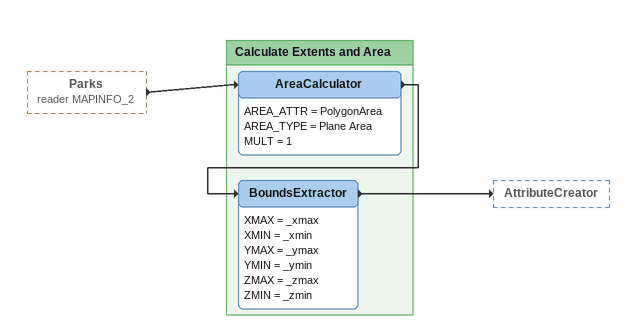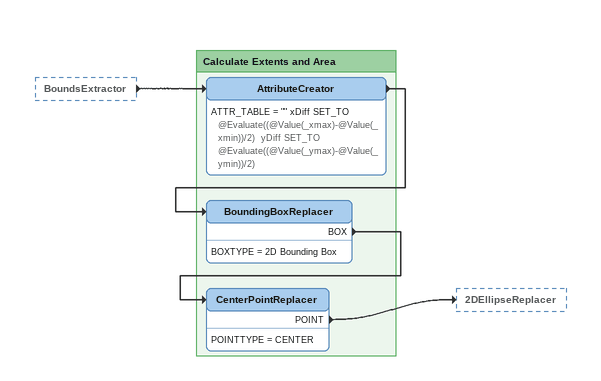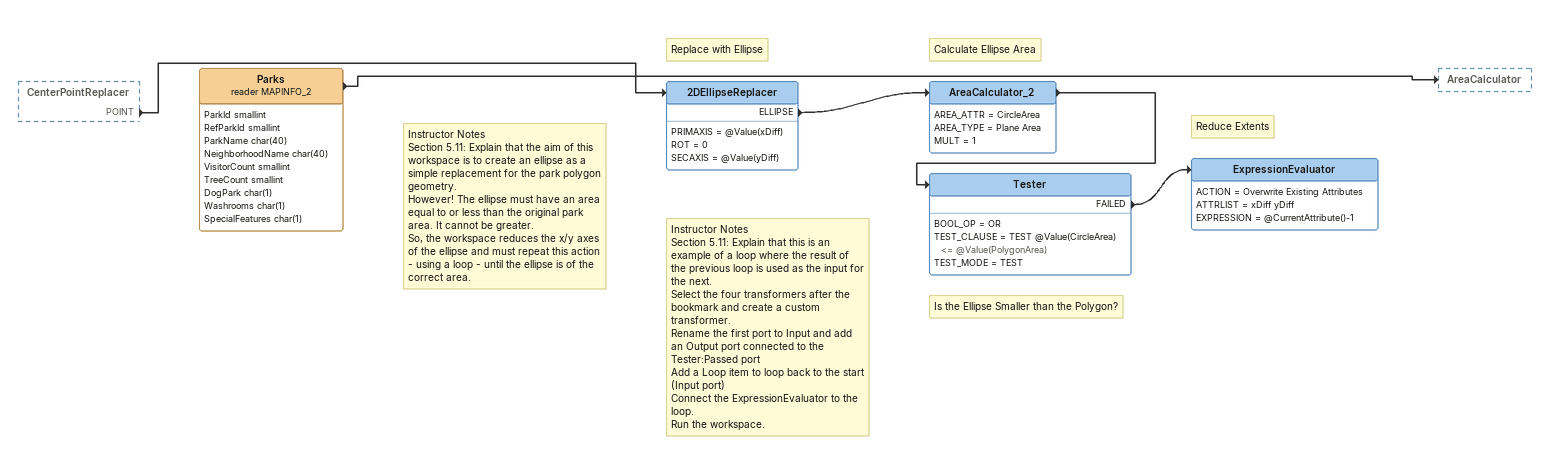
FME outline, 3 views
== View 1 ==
Parks (reader MAPINFO_2) [outside]
    -> AreaCalculator

Bookmark: Calculate Extents and Area
AreaCalculator
    AREA_ATTR = PolygonArea
    AREA_TYPE = Plane Area
    MULT = 1
    -> BoundsExtractor
BoundsExtractor
    XMAX = _xmax
    XMIN = _xmin
    YMAX = _ymax
    YMIN = _ymin
    ZMAX = _zmax
    ZMIN = _zmin
    -> AttributeCreator

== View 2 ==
BoundsExtractor [outside]
    -> AttributeCreator

Bookmark: Calculate Extents and Area
AttributeCreator
    ATTR_TABLE = "" xDiff SET_TO @Evaluate((@Value(_xmax)-@Value(_xmin))/2)  yDiff SET_TO @Evaluate((@Value(_ymax)-@Value(_ymin))/2)
    -> BoundingBoxReplacer
BoundingBoxReplacer
    BOXTYPE = 2D Bounding Box
    BOX -> CenterPointReplacer
CenterPointReplacer
    POINTTYPE = CENTER
    POINT -> 2DEllipseReplacer

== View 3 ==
CenterPointReplacer [outside]
    POINT -> 2DEllipseReplacer
Note: Instructor Notes / Section 5.11: Explain that the aim of this workspace is to create an ellipse as a simple replacement for the park polygon geometry. / However! The ellipse must have an area equal to or less than the original park area. It cannot be greater. / So, the workspace reduces the x/y axes of the ellipse and must repeat this action - using a loop - until the ellipse is of the correct area.
Parks (reader MAPINFO_2)
    attributes: ParkId smallint, RefParkId smallint, ParkName char(40), NeighborhoodName char(40), VisitorCount smallint, TreeCount smallint, DogPark char(1), Washrooms char(1), SpecialFeatures char(1)
    -> AreaCalculator
Note: Replace with Ellipse
Note: Instructor Notes / Section 5.11: Explain that this is an example of a loop where the result of the previous loop is used as the input for the next. / Select the four transformers after the bookmark and create a custom transformer. / Rename the first port to Input and add an Output port connected to the Tester:Passed port / Add a Loop item to loop back to the start (Input port) / Connect the ExpressionEvaluator to the loop. / Run the workspace.
2DEllipseReplacer
    PRIMAXIS = @Value(xDiff)
    ROT = 0
    SECAXIS = @Value(yDiff)
    ELLIPSE -> AreaCalculator_2
Note: Calculate Ellipse Area
AreaCalculator_2
    AREA_ATTR = CircleArea
    AREA_TYPE = Plane Area
    MULT = 1
    -> Tester
Note: Is the Ellipse Smaller than the Polygon?
Tester
    BOOL_OP = OR
    TEST_CLAUSE = TEST @Value(CircleArea) <= @Value(PolygonArea)
    TEST_MODE = TEST
    FAILED -> ExpressionEvaluator
Note: Reduce Extents
ExpressionEvaluator
    ACTION = Overwrite Existing Attributes
    ATTRLIST = xDiff yDiff
    EXPRESSION = @CurrentAttribute()-1
